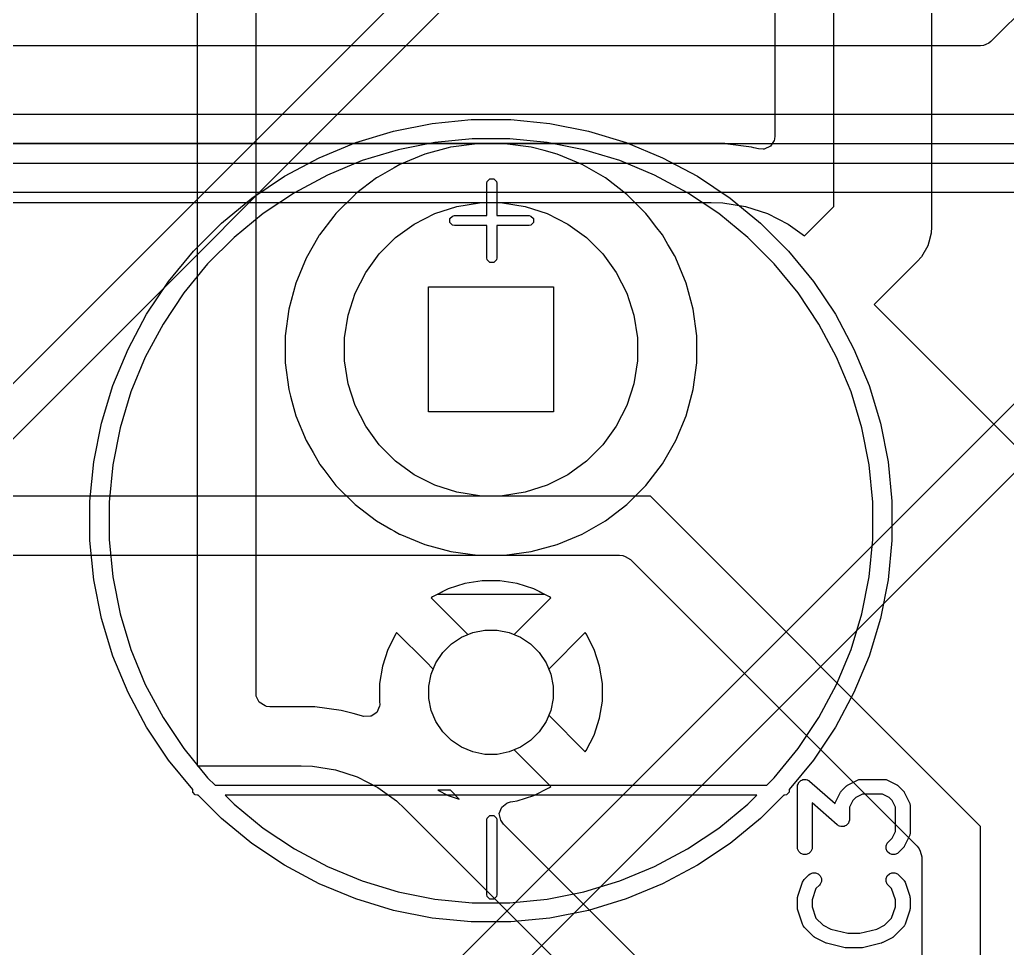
# Model space of a CAD drawing. Header units: inches. Extents: x 1.3 to 5.24, y -7.03 to -1.12.
# Drawn here: x 3.0389 to 3.4359, y -4.5616 to -4.1884 of the extents above; entities that cross this region are included whole.
import ezdxf

# ---------------------------------------------------------------- set-up
doc = ezdxf.new("R2010")
doc.units = ezdxf.units.IN
doc.header["$MEASUREMENT"] = 0
for name, color, linetype, true_color in [('B.Cu', 153, 'CONTINUOUS', 0x4d7fc4), ('B.Mask', 4, 'CONTINUOUS', 0x02ffee), ('F.Cu', 13, 'CONTINUOUS', 0xc83434), ('F.Mask', 201, 'CONTINUOUS', 0xd864ff), ('F.Silkscreen', 41, 'CONTINUOUS', 0xf2eda1), ('In1.Cu', 91, 'CONTINUOUS', 0x7fc87f), ('In2.Cu', 33, 'CONTINUOUS', 0xce7d2c)]:
    doc.layers.add(name, color=color, linetype=linetype, true_color=true_color)

msp = doc.modelspace()

# ---------------------------------------------------------------- linework, layer by layer
at = {"layer": 'B.Cu', "linetype": 'CONTINUOUS'}
for p, q in [((3.23377, -4.23817), (2.8686, -4.23817)), ((3.23385, -4.23818), (3.23377, -4.23817)), ((3.23377, -4.23817), (3.23377, -4.23817)), ((3.23377, -4.23817), (3.23377, -4.23817)), ((3.23393, -4.23819), (3.23385, -4.23818)), ((3.24451, -4.23958), (3.23393, -4.23819)), ((3.24975, -4.24099), (3.24451, -4.23958)), ((3.24451, -4.23958), (3.24451, -4.23958)), ((3.24451, -4.23958), (3.24451, -4.23958)), ((3.25499, -4.24239), (3.24975, -4.24099)), ((3.24975, -4.24099), (3.24975, -4.24099)), ((3.265, -4.24654), (3.25499, -4.24239)), ((3.27062, -4.24978), (3.265, -4.24654)), ((3.265, -4.24654), (3.265, -4.24654)), ((3.27065, -4.2498), (3.27062, -4.24978)), ((3.27062, -4.24978), (3.27062, -4.24978)), ((3.27439, -4.25196), (3.27065, -4.2498)), ((3.28299, -4.25856), (3.27439, -4.25196)), ((3.27439, -4.25196), (3.27439, -4.25196)), ((3.27439, -4.25196), (3.27439, -4.25196)), ((3.29065, -4.26622), (3.28299, -4.25856)), ((3.28299, -4.25856), (3.28299, -4.25856)), ((2.87402, -4.26181), (3.22835, -4.26181)), ((3.22835, -4.26181), (3.23298, -4.26199)), ((3.23298, -4.26199), (3.24213, -4.26344)), ((3.24213, -4.26344), (3.25095, -4.26631)), ((3.25095, -4.26631), (3.2592, -4.27051)), ((3.29066, -4.26622), (3.29065, -4.26622)), ((3.29065, -4.26622), (3.29065, -4.26622)), ((3.29219, -4.26822), (3.29066, -4.26622)), ((3.29066, -4.26622), (3.29066, -4.26622)), ((3.2592, -4.27051), (3.2667, -4.27596)), ((3.29453, -4.27128), (3.29219, -4.26822)), ((3.29725, -4.27482), (3.29453, -4.27128)), ((3.29951, -4.27873), (3.29725, -4.27482)), ((3.29725, -4.27482), (3.29725, -4.27482)), ((3.29725, -4.27482), (3.29725, -4.27482)), ((3.2667, -4.27596), (3.27325, -4.28251)), ((3.29976, -4.27917), (3.29951, -4.27873)), ((3.30207, -4.28317), (3.29976, -4.27917)), ((3.27325, -4.28251), (3.2787, -4.29001)), ((3.3026, -4.28408), (3.30207, -4.28317)), ((3.30264, -4.28414), (3.3026, -4.28408)), ((3.30267, -4.2842), (3.30264, -4.28414)), ((3.30267, -4.28421), (3.30267, -4.2842)), ((3.30682, -4.29423), (3.30267, -4.28421)), ((3.30267, -4.28421), (3.30267, -4.28421)), ((3.30267, -4.28421), (3.30267, -4.28421)), ((3.30267, -4.28421), (3.30267, -4.28421)), ((3.2787, -4.29001), (3.28291, -4.29827)), ((3.30963, -4.3047), (3.30682, -4.29423)), ((3.28291, -4.29827), (3.28577, -4.30708)), ((3.28577, -4.30708), (3.28722, -4.31623)), ((3.31104, -4.31545), (3.30963, -4.3047)), ((3.31104, -4.32629), (3.31104, -4.31545)), ((3.28722, -4.31623), (3.28722, -4.3255)), ((3.28722, -4.3255), (3.28577, -4.33465)), ((3.30963, -4.33703), (3.31104, -4.32629)), ((3.28577, -4.33465), (3.28291, -4.34347)), ((3.30682, -4.34751), (3.30963, -4.33703)), ((3.28291, -4.34347), (3.2787, -4.35172)), ((3.30267, -4.35752), (3.30682, -4.34751)), ((3.2787, -4.35172), (3.27325, -4.35922)), ((3.29725, -4.36691), (3.30267, -4.35752)), ((3.27325, -4.35922), (3.2667, -4.36577)), ((3.2667, -4.36577), (3.2592, -4.37122)), ((3.29065, -4.37551), (3.29725, -4.36691)), ((3.2592, -4.37122), (3.25095, -4.37543)), ((3.24213, -4.37829), (3.23298, -4.37974)), ((3.25095, -4.37543), (3.24213, -4.37829)), ((3.28299, -4.38317), (3.29065, -4.37551)), ((3.22835, -4.37992), (2.87402, -4.37992)), ((3.23298, -4.37974), (3.22835, -4.37992)), ((3.27439, -4.38977), (3.28299, -4.38317)), ((3.265, -4.39519), (3.27439, -4.38977)), ((3.25499, -4.39934), (3.265, -4.39519)), ((3.23377, -4.40356), (3.24451, -4.40215)), ((3.24451, -4.40215), (3.25499, -4.39934)), ((2.8686, -4.40356), (3.23377, -4.40356)), ((3.23377, -4.40356), (3.23377, -4.40356)), ((3.22482, -4.41388), (3.21786, -4.41498)), ((3.23187, -4.41388), (3.22482, -4.41388)), ((3.22482, -4.41388), (3.22482, -4.41388)), ((3.23883, -4.41498), (3.23187, -4.41388)), ((3.23187, -4.41388), (3.23187, -4.41388)), ((3.21116, -4.41716), (3.20697, -4.41929)), ((3.21786, -4.41498), (3.21116, -4.41716)), ((3.24554, -4.41716), (3.23883, -4.41498)), ((3.24972, -4.41929), (3.24554, -4.41716)), ((3.24554, -4.41716), (3.24554, -4.41716)), ((3.20697, -4.41929), (3.22835, -4.41929)), ((3.22835, -4.41929), (3.24972, -4.41929)), ((3.20697, -4.49803), (3.21116, -4.50016)), ((3.21204, -4.49803), (3.20697, -4.49803)), ((3.21562, -4.50162), (3.21204, -4.49803)), ((3.21116, -4.50016), (3.21116, -4.50016)), ((3.21116, -4.50016), (3.21438, -4.50121)), ((3.21438, -4.50121), (3.21562, -4.50162))]:
    msp.add_line(p, q, dxfattribs=at)
at = {"layer": 'B.Mask', "linetype": 'CONTINUOUS'}
for p, q in [((3.20325, -4.34596), (3.20325, -4.29577)), ((3.20325, -4.29577), (3.25344, -4.29577)), ((3.25344, -4.29577), (3.25344, -4.34596)), ((3.25344, -4.34596), (3.20325, -4.34596)), ((3.22106, -4.43464), (3.22589, -4.43368)), ((3.22589, -4.43368), (3.23081, -4.43368)), ((3.23081, -4.43368), (3.23563, -4.43464)), ((3.21242, -4.43926), (3.21652, -4.43653)), ((3.21652, -4.43653), (3.22106, -4.43464)), ((3.23563, -4.43464), (3.24018, -4.43653)), ((3.24018, -4.43653), (3.24427, -4.43926)), ((3.20895, -4.44274), (3.21242, -4.43926)), ((3.24427, -4.43926), (3.24775, -4.44274)), ((3.20621, -4.44683), (3.20895, -4.44274)), ((3.24775, -4.44274), (3.25048, -4.44683)), ((3.20433, -4.45138), (3.20621, -4.44683)), ((3.25048, -4.44683), (3.25236, -4.45138)), ((3.20337, -4.4562), (3.20433, -4.45138)), ((3.25236, -4.45138), (3.25332, -4.4562)), ((3.20337, -4.46112), (3.20337, -4.4562)), ((3.25332, -4.4562), (3.25332, -4.46112)), ((3.20433, -4.46595), (3.20337, -4.46112)), ((3.25332, -4.46112), (3.25236, -4.46595)), ((3.20621, -4.47049), (3.20433, -4.46595)), ((3.25236, -4.46595), (3.25048, -4.47049)), ((3.20895, -4.47458), (3.20621, -4.47049)), ((3.25048, -4.47049), (3.24775, -4.47458)), ((3.21242, -4.47806), (3.20895, -4.47458)), ((3.21652, -4.4808), (3.21242, -4.47806)), ((3.24427, -4.47806), (3.24018, -4.4808)), ((3.24775, -4.47458), (3.24427, -4.47806)), ((3.22106, -4.48268), (3.21652, -4.4808)), ((3.24018, -4.4808), (3.23563, -4.48268)), ((3.22589, -4.48364), (3.22106, -4.48268)), ((3.23081, -4.48364), (3.22589, -4.48364)), ((3.23563, -4.48268), (3.23081, -4.48364))]:
    msp.add_line(p, q, dxfattribs=at)
at = {"layer": 'F.Cu', "linetype": 'CONTINUOUS'}
for p, q in [((3.3425, -4.09108), (3.3425, -4.23504)), ((3.36614, -4.2635), (3.36614, -4.09449)), ((3.40551, -4.10264), (3.40551, -4.27165)), ((3.11024, -4.17323), (3.11024, -4.48819)), ((3.13388, -4.45914), (3.13388, -4.17885)), ((3.3425, -4.23504), (3.3423, -4.23642)), ((3.3425, -4.23504), (3.3425, -4.23504)), ((3.3425, -4.23504), (3.3425, -4.23504)), ((3.2112, -4.23985), (3.20171, -4.24239)), ((3.21204, -4.23962), (3.2112, -4.23985)), ((3.2112, -4.23985), (3.2112, -4.23985)), ((3.21211, -4.2396), (3.21204, -4.23962)), ((3.21218, -4.23958), (3.21211, -4.2396)), ((3.22276, -4.23819), (3.21218, -4.23958)), ((3.21218, -4.23958), (3.21218, -4.23958)), ((3.22284, -4.23818), (3.22276, -4.23819)), ((3.22293, -4.23817), (3.22284, -4.23818)), ((3.32235, -4.23817), (3.22293, -4.23817)), ((3.22293, -4.23817), (3.22293, -4.23817)), ((3.22293, -4.23817), (3.22293, -4.23817)), ((3.32243, -4.23818), (3.32235, -4.23817)), ((3.32235, -4.23817), (3.32235, -4.23817)), ((3.32235, -4.23817), (3.32235, -4.23817)), ((3.32251, -4.23819), (3.32243, -4.23818)), ((3.3331, -4.23958), (3.32251, -4.23819)), ((3.33407, -4.23985), (3.3331, -4.23958)), ((3.3331, -4.23958), (3.3331, -4.23958)), ((3.33587, -4.24033), (3.33407, -4.23985)), ((3.33407, -4.23985), (3.33407, -4.23985)), ((3.34066, -4.23925), (3.33816, -4.2404)), ((3.34215, -4.23694), (3.34066, -4.23925)), ((3.3423, -4.23642), (3.34215, -4.23694)), ((3.20171, -4.24239), (3.19169, -4.24654)), ((3.20171, -4.24239), (3.20171, -4.24239)), ((3.33783, -4.24044), (3.33587, -4.24033)), ((3.33816, -4.2404), (3.33783, -4.24044)), ((3.33816, -4.2404), (3.33816, -4.2404)), ((3.33816, -4.2404), (3.33816, -4.2404)), ((3.33816, -4.2404), (3.33816, -4.2404)), ((3.18939, -4.24787), (3.18375, -4.25113)), ((3.19169, -4.24654), (3.18939, -4.24787)), ((3.19169, -4.24654), (3.19169, -4.24654)), ((3.18282, -4.25166), (3.1823, -4.25196)), ((3.18283, -4.25165), (3.18282, -4.25166)), ((3.18375, -4.25113), (3.18283, -4.25165)), ((3.1823, -4.25196), (3.17391, -4.2584)), ((3.1823, -4.25196), (3.1823, -4.25196)), ((3.1737, -4.25856), (3.16604, -4.26622)), ((3.17391, -4.2584), (3.1737, -4.25856)), ((3.1737, -4.25856), (3.1737, -4.25856)), ((3.1737, -4.25856), (3.1737, -4.25856)), ((3.20575, -4.26631), (3.21456, -4.26344)), ((3.21456, -4.26344), (3.22371, -4.26199)), ((3.22371, -4.26199), (3.22835, -4.26181)), ((3.22835, -4.26181), (3.31693, -4.26181)), ((3.31693, -4.26181), (3.32156, -4.26199)), ((3.32156, -4.26199), (3.33072, -4.26344)), ((3.33072, -4.26344), (3.33953, -4.26631)), ((3.35435, -4.27529), (3.36614, -4.2635)), ((3.16515, -4.26738), (3.15944, -4.27482)), ((3.16604, -4.26622), (3.16515, -4.26738)), ((3.16604, -4.26622), (3.16604, -4.26622)), ((3.16604, -4.26622), (3.16604, -4.26622)), ((3.16604, -4.26622), (3.16604, -4.26622)), ((3.19749, -4.27051), (3.20575, -4.26631)), ((3.33953, -4.26631), (3.34779, -4.27051)), ((3.18999, -4.27596), (3.19749, -4.27051)), ((3.34779, -4.27051), (3.35435, -4.27529)), ((3.40551, -4.27165), (3.40534, -4.27422)), ((3.15919, -4.27525), (3.15402, -4.28421)), ((3.1593, -4.27501), (3.15919, -4.27525)), ((3.15944, -4.27482), (3.1593, -4.27501)), ((3.40534, -4.27422), (3.40441, -4.27772)), ((3.40534, -4.27422), (3.40534, -4.27422)), ((3.18344, -4.28251), (3.18999, -4.27596)), ((3.40401, -4.27919), (3.40144, -4.28364)), ((3.40441, -4.27772), (3.40401, -4.27919)), ((3.17799, -4.29001), (3.18344, -4.28251)), ((3.40144, -4.28364), (3.39975, -4.28557)), ((3.40144, -4.28364), (3.40144, -4.28364)), ((3.15402, -4.28421), (3.14987, -4.29423)), ((3.15402, -4.28421), (3.15402, -4.28421)), ((3.39975, -4.28557), (3.38245, -4.30287)), ((3.17379, -4.29827), (3.17799, -4.29001)), ((3.14987, -4.29423), (3.14706, -4.3047)), ((3.14987, -4.29423), (3.14987, -4.29423)), ((3.17092, -4.30708), (3.17379, -4.29827)), ((3.38245, -4.30287), (3.52601, -4.44643)), ((3.14706, -4.3047), (3.14565, -4.31545)), ((3.14706, -4.3047), (3.14706, -4.3047)), ((3.14706, -4.3047), (3.14706, -4.3047)), ((3.16947, -4.31623), (3.17092, -4.30708)), ((3.14565, -4.31545), (3.14565, -4.31545)), ((3.14565, -4.31545), (3.14565, -4.32629)), ((3.16947, -4.3255), (3.16947, -4.31623)), ((3.14565, -4.32629), (3.14565, -4.32629)), ((3.14565, -4.32629), (3.14706, -4.33703)), ((3.17092, -4.33465), (3.16947, -4.3255)), ((3.17379, -4.34347), (3.17092, -4.33465)), ((3.14706, -4.33703), (3.14706, -4.33703)), ((3.14706, -4.33703), (3.14778, -4.33971)), ((3.14778, -4.33971), (3.14832, -4.34174)), ((3.14832, -4.34174), (3.14987, -4.34751)), ((3.17799, -4.35172), (3.17379, -4.34347)), ((3.14987, -4.34751), (3.14987, -4.34751)), ((3.14987, -4.34751), (3.14987, -4.34751)), ((3.14987, -4.34751), (3.15402, -4.35752)), ((3.18344, -4.35922), (3.17799, -4.35172)), ((3.15402, -4.35752), (3.15402, -4.35752)), ((3.15402, -4.35752), (3.1568, -4.36235)), ((3.1568, -4.36235), (3.15681, -4.36235)), ((3.15681, -4.36235), (3.15681, -4.36236)), ((3.15681, -4.36236), (3.15944, -4.36691)), ((3.18999, -4.36577), (3.18344, -4.35922)), ((3.15944, -4.36691), (3.15944, -4.36691)), ((3.15944, -4.36691), (3.15944, -4.36691)), ((3.15944, -4.36691), (3.15958, -4.36709)), ((3.19749, -4.37122), (3.18999, -4.36577)), ((3.15958, -4.36709), (3.15958, -4.36709)), ((3.15958, -4.36709), (3.16117, -4.36917)), ((3.16117, -4.36917), (3.16604, -4.37551)), ((3.20575, -4.37543), (3.19749, -4.37122)), ((3.16604, -4.37551), (3.16604, -4.37551)), ((3.16604, -4.37551), (3.16604, -4.37551)), ((3.16604, -4.37551), (3.1737, -4.38317)), ((3.21456, -4.37829), (3.20575, -4.37543)), ((3.22371, -4.37974), (3.21456, -4.37829)), ((3.22835, -4.37992), (3.22371, -4.37974)), ((3.29247, -4.37992), (3.22835, -4.37992)), ((3.4252, -4.51265), (3.29247, -4.37992)), ((3.1737, -4.38317), (3.1737, -4.38317)), ((3.1737, -4.38317), (3.1737, -4.38317)), ((3.1737, -4.38317), (3.1737, -4.38317)), ((3.1737, -4.38317), (3.1823, -4.38977)), ((3.1823, -4.38977), (3.18809, -4.39311)), ((3.18809, -4.39311), (3.18959, -4.39398)), ((3.18959, -4.39398), (3.19156, -4.39512)), ((3.19156, -4.39512), (3.19162, -4.39516)), ((3.19162, -4.39516), (3.19168, -4.39519)), ((3.19168, -4.39519), (3.19169, -4.39519)), ((3.19169, -4.39519), (3.19169, -4.39519)), ((3.19169, -4.39519), (3.19169, -4.39519)), ((3.19169, -4.39519), (3.19169, -4.39519)), ((3.19169, -4.39519), (3.20171, -4.39934)), ((3.20171, -4.39934), (3.21218, -4.40215)), ((3.21218, -4.40215), (3.22293, -4.40356)), ((3.22293, -4.40356), (3.27995, -4.40356)), ((3.27995, -4.40356), (3.28133, -4.40376)), ((3.28133, -4.40376), (3.28232, -4.40405)), ((3.28232, -4.40405), (3.2844, -4.40528)), ((3.2844, -4.40528), (3.39963, -4.52052)), ((3.22482, -4.41388), (3.21786, -4.41498)), ((3.23187, -4.41388), (3.22482, -4.41388)), ((3.22482, -4.41388), (3.22482, -4.41388)), ((3.23883, -4.41498), (3.23187, -4.41388)), ((3.23187, -4.41388), (3.23187, -4.41388)), ((3.21116, -4.41716), (3.20487, -4.42036)), ((3.21786, -4.41498), (3.21116, -4.41716)), ((3.24554, -4.41716), (3.23883, -4.41498)), ((3.25182, -4.42036), (3.24554, -4.41716)), ((3.24554, -4.41716), (3.24554, -4.41716)), ((3.20487, -4.42036), (3.20435, -4.42074)), ((3.20435, -4.42074), (3.20435, -4.42074)), ((3.20435, -4.42074), (3.21533, -4.43173)), ((3.20487, -4.42036), (3.20487, -4.42036)), ((3.23762, -4.43547), (3.25235, -4.42074)), ((3.25185, -4.42038), (3.25182, -4.42036)), ((3.25182, -4.42036), (3.25182, -4.42036)), ((3.25235, -4.42074), (3.25185, -4.42038)), ((3.25235, -4.42074), (3.25235, -4.42074)), ((3.25235, -4.42074), (3.25235, -4.42074)), ((3.25235, -4.42074), (3.25235, -4.42074)), ((3.21533, -4.43173), (3.21907, -4.43547)), ((3.22106, -4.43464), (3.22589, -4.43368)), ((3.22589, -4.43368), (3.23081, -4.43368)), ((3.23081, -4.43368), (3.23563, -4.43464)), ((3.19004, -4.43519), (3.18684, -4.44147)), ((3.19043, -4.43466), (3.19004, -4.43519)), ((3.19004, -4.43519), (3.19004, -4.43519)), ((3.20223, -4.44647), (3.19043, -4.43466)), ((3.19043, -4.43466), (3.19043, -4.43466)), ((3.21907, -4.43547), (3.22106, -4.43464)), ((3.23563, -4.43464), (3.23762, -4.43547)), ((3.26627, -4.43466), (3.25154, -4.44939)), ((3.26665, -4.43519), (3.26627, -4.43466)), ((3.26627, -4.43466), (3.26627, -4.43466)), ((3.26985, -4.44147), (3.26665, -4.43519)), ((3.18684, -4.44147), (3.18467, -4.44817)), ((3.27203, -4.44817), (3.26985, -4.44147)), ((3.20515, -4.44939), (3.20223, -4.44647)), ((3.18467, -4.44817), (3.18356, -4.45514)), ((3.20433, -4.45138), (3.20515, -4.44939)), ((3.25154, -4.44939), (3.25236, -4.45138)), ((3.27313, -4.45514), (3.27203, -4.44817)), ((3.20337, -4.4562), (3.20433, -4.45138)), ((3.25236, -4.45138), (3.25332, -4.4562)), ((3.18356, -4.45514), (3.18356, -4.46219)), ((3.20337, -4.46112), (3.20337, -4.4562)), ((3.25332, -4.4562), (3.25332, -4.46112)), ((3.27313, -4.46219), (3.27313, -4.45514)), ((3.13399, -4.46018), (3.13388, -4.45914)), ((3.13405, -4.46048), (3.13399, -4.46018)), ((3.13514, -4.46264), (3.13405, -4.46048)), ((3.18356, -4.46219), (3.18358, -4.46232)), ((3.18358, -4.46232), (3.18358, -4.46232)), ((3.18358, -4.46232), (3.1836, -4.46371)), ((3.20433, -4.46595), (3.20337, -4.46112)), ((3.25332, -4.46112), (3.25236, -4.46595)), ((3.27203, -4.46915), (3.27313, -4.46219)), ((3.13518, -4.46269), (3.13514, -4.46264)), ((3.1375, -4.46418), (3.13518, -4.46269)), ((3.13518, -4.46269), (3.13518, -4.46269)), ((3.13518, -4.46269), (3.13518, -4.46269)), ((3.13518, -4.46269), (3.13518, -4.46269)), ((3.13809, -4.46435), (3.1375, -4.46418)), ((3.13946, -4.46455), (3.13809, -4.46435)), ((3.15743, -4.46455), (3.13946, -4.46455)), ((3.13946, -4.46455), (3.13946, -4.46455)), ((3.13946, -4.46455), (3.13946, -4.46455)), ((3.15751, -4.46456), (3.15743, -4.46455)), ((3.15743, -4.46455), (3.15743, -4.46455)), ((3.15743, -4.46455), (3.15743, -4.46455)), ((3.15743, -4.46455), (3.15743, -4.46455)), ((3.15759, -4.46457), (3.15751, -4.46456)), ((3.16818, -4.46596), (3.15759, -4.46457)), ((3.17298, -4.46725), (3.16818, -4.46596)), ((3.16818, -4.46596), (3.16818, -4.46596)), ((3.16818, -4.46596), (3.16818, -4.46596)), ((3.16818, -4.46596), (3.16818, -4.46596)), ((3.16818, -4.46596), (3.16818, -4.46596)), ((3.16818, -4.46596), (3.16818, -4.46596)), ((3.18353, -4.46425), (3.18243, -4.46677)), ((3.1836, -4.46371), (3.18353, -4.46425)), ((3.20621, -4.47049), (3.20433, -4.46595)), ((3.25236, -4.46595), (3.25154, -4.46794)), ((3.17725, -4.46839), (3.17298, -4.46725)), ((3.17298, -4.46725), (3.17298, -4.46725)), ((3.17995, -4.46834), (3.17725, -4.46839)), ((3.18013, -4.46829), (3.17995, -4.46834)), ((3.18243, -4.46677), (3.18013, -4.46829)), ((3.18013, -4.46829), (3.18013, -4.46829)), ((3.25154, -4.46794), (3.26627, -4.48266)), ((3.26985, -4.47585), (3.27203, -4.46915)), ((3.20895, -4.47458), (3.20621, -4.47049)), ((3.21242, -4.47806), (3.20895, -4.47458)), ((3.21652, -4.4808), (3.21242, -4.47806)), ((3.26665, -4.48213), (3.26985, -4.47585)), ((3.22106, -4.48268), (3.21652, -4.4808)), ((3.23762, -4.48186), (3.23563, -4.48268)), ((3.25235, -4.49658), (3.23762, -4.48186)), ((3.26627, -4.48266), (3.26665, -4.48213)), ((3.22589, -4.48364), (3.22106, -4.48268)), ((3.23081, -4.48364), (3.22589, -4.48364)), ((3.23563, -4.48268), (3.23081, -4.48364)), ((3.26627, -4.48266), (3.26627, -4.48266)), ((3.11024, -4.48819), (3.15201, -4.48819)), ((3.15201, -4.48819), (3.15664, -4.48837)), ((3.15664, -4.48837), (3.16579, -4.48982)), ((3.16579, -4.48982), (3.17461, -4.49268)), ((3.17461, -4.49268), (3.18286, -4.49689)), ((3.18286, -4.49689), (3.19036, -4.50234)), ((3.24554, -4.50016), (3.25182, -4.49696)), ((3.25182, -4.49696), (3.25235, -4.49658)), ((3.25182, -4.49696), (3.25182, -4.49696)), ((3.25182, -4.49696), (3.25182, -4.49696)), ((3.25235, -4.49658), (3.25235, -4.49658)), ((3.23883, -4.50234), (3.24554, -4.50016)), ((3.24554, -4.50016), (3.24554, -4.50016)), ((3.24554, -4.50016), (3.24554, -4.50016)), ((3.19036, -4.50234), (3.19377, -4.50549)), ((3.19377, -4.50549), (3.36853, -4.68025)), ((3.23169, -4.50739), (3.23265, -4.50481)), ((3.23265, -4.50481), (3.23466, -4.50324)), ((3.23466, -4.50324), (3.23499, -4.5031)), ((3.23499, -4.5031), (3.23613, -4.50277)), ((3.23613, -4.50277), (3.23718, -4.5026)), ((3.23718, -4.5026), (3.23883, -4.50234)), ((3.23227, -4.51007), (3.23169, -4.50739)), ((3.23252, -4.51052), (3.23227, -4.51007)), ((3.23335, -4.51163), (3.23252, -4.51052)), ((3.38908, -4.66736), (3.23335, -4.51163)), ((3.4252, -5.27559), (3.4252, -4.51265)), ((3.39963, -4.52052), (3.40046, -4.52163)), ((3.40046, -4.52163), (3.40096, -4.52254)), ((3.40096, -4.52254), (3.40156, -4.52488)), ((3.40156, -4.52488), (3.40156, -4.66854))]:
    msp.add_line(p, q, dxfattribs=at)
at = {"layer": 'F.Mask', "linetype": 'CONTINUOUS'}
for p, q in [((3.20325, -4.34596), (3.20325, -4.29577)), ((3.20325, -4.29577), (3.25344, -4.29577)), ((3.25344, -4.29577), (3.25344, -4.34596)), ((3.25344, -4.34596), (3.20325, -4.34596)), ((3.22106, -4.43464), (3.22589, -4.43368)), ((3.22589, -4.43368), (3.23081, -4.43368)), ((3.23081, -4.43368), (3.23563, -4.43464)), ((3.21242, -4.43926), (3.21652, -4.43653)), ((3.21652, -4.43653), (3.22106, -4.43464)), ((3.23563, -4.43464), (3.24018, -4.43653)), ((3.24018, -4.43653), (3.24427, -4.43926)), ((3.20895, -4.44274), (3.21242, -4.43926)), ((3.24427, -4.43926), (3.24775, -4.44274)), ((3.20621, -4.44683), (3.20895, -4.44274)), ((3.24775, -4.44274), (3.25048, -4.44683)), ((3.20433, -4.45138), (3.20621, -4.44683)), ((3.25048, -4.44683), (3.25236, -4.45138)), ((3.20337, -4.4562), (3.20433, -4.45138)), ((3.25236, -4.45138), (3.25332, -4.4562)), ((3.20337, -4.46112), (3.20337, -4.4562)), ((3.25332, -4.4562), (3.25332, -4.46112)), ((3.20433, -4.46595), (3.20337, -4.46112)), ((3.25332, -4.46112), (3.25236, -4.46595)), ((3.20621, -4.47049), (3.20433, -4.46595)), ((3.25236, -4.46595), (3.25048, -4.47049)), ((3.20895, -4.47458), (3.20621, -4.47049)), ((3.25048, -4.47049), (3.24775, -4.47458)), ((3.21242, -4.47806), (3.20895, -4.47458)), ((3.21652, -4.4808), (3.21242, -4.47806)), ((3.24427, -4.47806), (3.24018, -4.4808)), ((3.24775, -4.47458), (3.24427, -4.47806)), ((3.22106, -4.48268), (3.21652, -4.4808)), ((3.24018, -4.4808), (3.23563, -4.48268)), ((3.22589, -4.48364), (3.22106, -4.48268)), ((3.23081, -4.48364), (3.22589, -4.48364)), ((3.23563, -4.48268), (3.23081, -4.48364))]:
    msp.add_line(p, q, dxfattribs=at)
at = {"layer": 'F.Silkscreen', "linetype": 'CONTINUOUS'}
for p, q in [((3.18913, -4.23318), (3.20466, -4.23009)), ((3.20466, -4.23009), (3.22043, -4.22854)), ((3.22043, -4.22854), (3.23627, -4.22854)), ((3.23627, -4.22854), (3.25203, -4.23009)), ((3.25203, -4.23009), (3.26757, -4.23318)), ((3.17397, -4.23778), (3.18913, -4.23318)), ((3.26757, -4.23318), (3.28273, -4.23778)), ((3.15933, -4.24384), (3.17397, -4.23778)), ((3.20579, -4.2377), (3.19099, -4.24064)), ((3.2208, -4.23622), (3.20579, -4.2377)), ((3.23589, -4.23622), (3.2208, -4.23622)), ((3.2509, -4.2377), (3.23589, -4.23622)), ((3.2657, -4.24064), (3.2509, -4.2377)), ((3.28273, -4.23778), (3.29736, -4.24384)), ((3.14536, -4.25131), (3.15933, -4.24384)), ((3.19099, -4.24064), (3.17656, -4.24502)), ((3.28014, -4.24502), (3.2657, -4.24064)), ((3.29736, -4.24384), (3.31133, -4.25131)), ((3.17656, -4.24502), (3.16262, -4.25079)), ((3.29407, -4.25079), (3.28014, -4.24502)), ((3.13219, -4.26011), (3.14536, -4.25131)), ((3.16262, -4.25079), (3.14931, -4.25791)), ((3.30738, -4.25791), (3.29407, -4.25079)), ((3.31133, -4.25131), (3.3245, -4.26011)), ((3.22671, -4.25409), (3.22686, -4.25334)), ((3.22671, -4.26712), (3.22671, -4.25409)), ((3.22686, -4.25334), (3.22793, -4.25227)), ((3.22793, -4.25227), (3.22944, -4.25227)), ((3.22944, -4.25227), (3.2305, -4.25334)), ((3.2305, -4.25334), (3.23065, -4.25409)), ((3.23065, -4.25409), (3.23065, -4.26712)), ((3.14931, -4.25791), (3.13677, -4.26629)), ((3.31992, -4.26629), (3.30738, -4.25791)), ((3.11995, -4.27016), (3.13219, -4.26011)), ((3.3245, -4.26011), (3.33675, -4.27016)), ((3.13677, -4.26629), (3.12511, -4.27586)), ((3.21187, -4.26833), (3.21293, -4.26727)), ((3.21293, -4.26727), (3.21368, -4.26712)), ((3.21368, -4.26712), (3.22671, -4.26712)), ((3.23065, -4.26712), (3.24368, -4.26712)), ((3.24368, -4.26712), (3.24443, -4.26727)), ((3.24443, -4.26727), (3.2455, -4.26833)), ((3.33158, -4.27586), (3.31992, -4.26629)), ((3.10874, -4.28136), (3.11995, -4.27016)), ((3.21187, -4.26984), (3.21187, -4.26833)), ((3.21293, -4.27091), (3.21187, -4.26984)), ((3.21368, -4.27106), (3.21293, -4.27091)), ((3.22671, -4.27106), (3.21368, -4.27106)), ((3.22671, -4.28409), (3.22671, -4.27106)), ((3.24368, -4.27106), (3.23065, -4.27106)), ((3.23065, -4.27106), (3.23065, -4.28409)), ((3.24443, -4.27091), (3.24368, -4.27106)), ((3.2455, -4.26984), (3.24443, -4.27091)), ((3.2455, -4.26833), (3.2455, -4.26984)), ((3.33675, -4.27016), (3.34795, -4.28136)), ((3.12511, -4.27586), (3.11444, -4.28653)), ((3.34225, -4.28653), (3.33158, -4.27586)), ((3.09869, -4.29361), (3.10874, -4.28136)), ((3.34795, -4.28136), (3.358, -4.29361)), ((3.11444, -4.28653), (3.10487, -4.29819)), ((3.22686, -4.28484), (3.22671, -4.28409)), ((3.22793, -4.2859), (3.22686, -4.28484)), ((3.22944, -4.2859), (3.22793, -4.2859)), ((3.2305, -4.28484), (3.22944, -4.2859)), ((3.23065, -4.28409), (3.2305, -4.28484)), ((3.35182, -4.29819), (3.34225, -4.28653)), ((3.08989, -4.30678), (3.09869, -4.29361)), ((3.358, -4.29361), (3.3668, -4.30678)), ((3.10487, -4.29819), (3.09649, -4.31073)), ((3.3602, -4.31073), (3.35182, -4.29819)), ((3.08243, -4.32075), (3.08989, -4.30678)), ((3.3668, -4.30678), (3.37427, -4.32075)), ((3.09649, -4.31073), (3.08938, -4.32404)), ((3.36732, -4.32404), (3.3602, -4.31073)), ((3.07636, -4.33538), (3.08243, -4.32075)), ((3.37427, -4.32075), (3.38033, -4.33538)), ((3.08938, -4.32404), (3.0836, -4.33797)), ((3.37309, -4.33797), (3.36732, -4.32404)), ((3.07177, -4.35054), (3.07636, -4.33538)), ((3.0836, -4.33797), (3.07923, -4.35241)), ((3.37747, -4.35241), (3.37309, -4.33797)), ((3.38033, -4.33538), (3.38493, -4.35054)), ((3.06868, -4.36608), (3.07177, -4.35054)), ((3.38493, -4.35054), (3.38802, -4.36608)), ((3.07923, -4.35241), (3.07628, -4.36721)), ((3.38041, -4.36721), (3.37747, -4.35241)), ((3.06712, -4.38184), (3.06868, -4.36608)), ((3.38802, -4.36608), (3.38957, -4.38184)), ((3.07628, -4.36721), (3.0748, -4.38222)), ((3.38189, -4.38222), (3.38041, -4.36721)), ((3.06712, -4.38222), (3.06712, -4.38184)), ((3.06712, -4.39768), (3.06712, -4.38222)), ((3.0748, -4.38222), (3.0748, -4.39731)), ((3.38189, -4.39731), (3.38189, -4.38222)), ((3.38957, -4.38184), (3.38957, -4.39768)), ((3.06868, -4.41345), (3.06712, -4.39768)), ((3.0748, -4.39731), (3.07628, -4.41232)), ((3.38041, -4.41232), (3.38189, -4.39731)), ((3.38957, -4.39768), (3.38802, -4.41345)), ((3.07177, -4.42898), (3.06868, -4.41345)), ((3.07628, -4.41232), (3.07923, -4.42712)), ((3.37747, -4.42712), (3.38041, -4.41232)), ((3.38802, -4.41345), (3.38493, -4.42898)), ((3.07636, -4.44414), (3.07177, -4.42898)), ((3.07923, -4.42712), (3.0836, -4.44155)), ((3.37309, -4.44155), (3.37747, -4.42712)), ((3.38493, -4.42898), (3.38033, -4.44414)), ((3.0836, -4.44155), (3.08938, -4.45549)), ((3.36732, -4.45549), (3.37309, -4.44155)), ((3.08243, -4.45878), (3.07636, -4.44414)), ((3.38033, -4.44414), (3.37427, -4.45878)), ((3.08938, -4.45549), (3.09649, -4.4688)), ((3.3602, -4.4688), (3.36732, -4.45549)), ((3.08989, -4.47275), (3.08243, -4.45878)), ((3.37427, -4.45878), (3.3668, -4.47275)), ((3.09649, -4.4688), (3.10487, -4.48134)), ((3.35182, -4.48134), (3.3602, -4.4688)), ((3.09869, -4.48592), (3.08989, -4.47275)), ((3.3668, -4.47275), (3.358, -4.48592)), ((3.10487, -4.48134), (3.11444, -4.493)), ((3.34225, -4.493), (3.35182, -4.48134)), ((3.10842, -4.49777), (3.09869, -4.48592)), ((3.358, -4.48592), (3.34828, -4.49777)), ((3.11444, -4.493), (3.1175, -4.49606)), ((3.33919, -4.49606), (3.34225, -4.493)), ((3.35288, -4.49417), (3.35332, -4.49399)), ((3.35332, -4.49399), (3.35375, -4.49377)), ((3.35375, -4.49377), (3.35385, -4.49377)), ((3.35385, -4.49377), (3.35394, -4.49373)), ((3.35394, -4.49373), (3.35442, -4.49373)), ((3.35442, -4.49373), (3.3549, -4.4937)), ((3.3549, -4.4937), (3.355, -4.49373)), ((3.355, -4.49373), (3.3551, -4.49373)), ((3.3551, -4.49373), (3.35554, -4.49391)), ((3.35554, -4.49391), (3.35599, -4.49407)), ((3.35599, -4.49407), (3.35611, -4.49415)), ((3.37195, -4.49586), (3.3757, -4.49398)), ((3.3757, -4.49398), (3.37624, -4.49378)), ((3.37624, -4.49378), (3.37634, -4.49377)), ((3.37634, -4.49377), (3.37644, -4.49373)), ((3.37644, -4.49373), (3.37702, -4.49367)), ((3.37702, -4.49367), (3.38639, -4.49367)), ((3.38639, -4.49367), (3.38697, -4.49373)), ((3.38697, -4.49373), (3.38707, -4.49377)), ((3.38707, -4.49377), (3.38717, -4.49378)), ((3.38717, -4.49378), (3.38771, -4.49398)), ((3.38771, -4.49398), (3.39146, -4.49586)), ((3.10842, -4.49878), (3.10842, -4.49777)), ((3.1175, -4.49606), (3.33919, -4.49606)), ((3.34828, -4.49777), (3.34828, -4.49878)), ((3.35157, -4.49663), (3.3516, -4.49632)), ((3.35157, -4.521), (3.35157, -4.49663)), ((3.35159, -4.49624), (3.35161, -4.49619)), ((3.3516, -4.49632), (3.35159, -4.49624)), ((3.35161, -4.49619), (3.35162, -4.49605)), ((3.35162, -4.49605), (3.35181, -4.49561)), ((3.35181, -4.49561), (3.35196, -4.49515)), ((3.35196, -4.49515), (3.35203, -4.49508)), ((3.35203, -4.49508), (3.35207, -4.49498)), ((3.35207, -4.49498), (3.3524, -4.49465)), ((3.3524, -4.49465), (3.35272, -4.49428)), ((3.35272, -4.49428), (3.35281, -4.49424)), ((3.35281, -4.49424), (3.35288, -4.49417)), ((3.35611, -4.49415), (3.35616, -4.49417)), ((3.35616, -4.49417), (3.35622, -4.49423)), ((3.35622, -4.49423), (3.35646, -4.4944)), ((3.35646, -4.4944), (3.36667, -4.50334)), ((3.36931, -4.49829), (3.37118, -4.49641)), ((3.37118, -4.49641), (3.37141, -4.49623)), ((3.37141, -4.49623), (3.37146, -4.49617)), ((3.37146, -4.49617), (3.37155, -4.49611)), ((3.37155, -4.49611), (3.37163, -4.49605)), ((3.37163, -4.49605), (3.3717, -4.49602)), ((3.3717, -4.49602), (3.37195, -4.49586)), ((3.39146, -4.49586), (3.39171, -4.49602)), ((3.39171, -4.49602), (3.39178, -4.49605)), ((3.39178, -4.49605), (3.39186, -4.49611)), ((3.39186, -4.49611), (3.39195, -4.49617)), ((3.39195, -4.49617), (3.392, -4.49623)), ((3.392, -4.49623), (3.39223, -4.49641)), ((3.39223, -4.49641), (3.3941, -4.49829)), ((3.10948, -4.49985), (3.10842, -4.49878)), ((3.11024, -4.5), (3.10948, -4.49985)), ((3.11058, -4.5), (3.11024, -4.5)), ((3.11995, -4.50937), (3.11058, -4.5)), ((3.12144, -4.5), (3.12511, -4.50367)), ((3.33525, -4.5), (3.12144, -4.5)), ((3.33158, -4.50367), (3.33525, -4.5)), ((3.34611, -4.5), (3.33675, -4.50937)), ((3.34646, -4.5), (3.34611, -4.5)), ((3.34721, -4.49985), (3.34646, -4.5)), ((3.34828, -4.49878), (3.34721, -4.49985)), ((3.36688, -4.5028), (3.36875, -4.49905)), ((3.36875, -4.49905), (3.36891, -4.49881)), ((3.36891, -4.49881), (3.36894, -4.49873)), ((3.36894, -4.49873), (3.369, -4.49865)), ((3.369, -4.49865), (3.36906, -4.49856)), ((3.36906, -4.49856), (3.36912, -4.49851)), ((3.36912, -4.49851), (3.36931, -4.49829)), ((3.37502, -4.50093), (3.37382, -4.50212)), ((3.37771, -4.49958), (3.37502, -4.50093)), ((3.38569, -4.49958), (3.37771, -4.49958)), ((3.38839, -4.50093), (3.38569, -4.49958)), ((3.38959, -4.50212), (3.38839, -4.50093)), ((3.3941, -4.49829), (3.39429, -4.49851)), ((3.39429, -4.49851), (3.39435, -4.49856)), ((3.39435, -4.49856), (3.3944, -4.49865)), ((3.3944, -4.49865), (3.39447, -4.49873)), ((3.39447, -4.49873), (3.3945, -4.49881)), ((3.3945, -4.49881), (3.39466, -4.49905)), ((3.39466, -4.49905), (3.39653, -4.5028)), ((3.12511, -4.50367), (3.13677, -4.51324)), ((3.31992, -4.51324), (3.33158, -4.50367)), ((3.36757, -4.51197), (3.35747, -4.50313)), ((3.35747, -4.50313), (3.35747, -4.521)), ((3.36667, -4.50334), (3.36688, -4.5028)), ((3.37382, -4.50212), (3.37247, -4.50482)), ((3.37247, -4.50482), (3.37247, -4.50975)), ((3.39094, -4.50482), (3.38959, -4.50212)), ((3.39094, -4.51468), (3.39094, -4.50482)), ((3.39653, -4.5028), (3.39674, -4.50334)), ((3.39674, -4.50334), (3.39675, -4.50345)), ((3.39675, -4.50345), (3.39679, -4.50355)), ((3.39679, -4.50355), (3.39684, -4.50412)), ((3.39684, -4.50412), (3.39684, -4.51537)), ((3.13219, -4.51942), (3.11995, -4.50937)), ((3.22671, -4.51), (3.22686, -4.50924)), ((3.22686, -4.50924), (3.22793, -4.50818)), ((3.22793, -4.50818), (3.22944, -4.50818)), ((3.22944, -4.50818), (3.2305, -4.50924)), ((3.2305, -4.50924), (3.23065, -4.51)), ((3.33675, -4.50937), (3.3245, -4.51942)), ((3.37247, -4.50975), (3.37244, -4.51005)), ((3.13677, -4.51324), (3.14931, -4.52162)), ((3.22671, -4.53999), (3.22671, -4.51)), ((3.23065, -4.51), (3.23065, -4.53999)), ((3.30738, -4.52162), (3.31992, -4.51324)), ((3.36782, -4.51215), (3.36757, -4.51197)), ((3.36788, -4.5122), (3.36782, -4.51215)), ((3.36793, -4.51223), (3.36788, -4.5122)), ((3.36805, -4.51231), (3.36793, -4.51223)), ((3.3685, -4.51246), (3.36805, -4.51231)), ((3.36894, -4.51264), (3.3685, -4.51246)), ((3.36904, -4.51264), (3.36894, -4.51264)), ((3.36914, -4.51268), (3.36904, -4.51264)), ((3.36961, -4.51264), (3.36914, -4.51268)), ((3.37009, -4.51264), (3.36961, -4.51264)), ((3.37019, -4.51261), (3.37009, -4.51264)), ((3.37029, -4.5126), (3.37019, -4.51261)), ((3.37072, -4.51239), (3.37029, -4.5126)), ((3.37116, -4.5122), (3.37072, -4.51239)), ((3.37123, -4.51213), (3.37116, -4.5122)), ((3.37132, -4.51209), (3.37123, -4.51213)), ((3.37163, -4.51173), (3.37132, -4.51209)), ((3.37197, -4.51139), (3.37163, -4.51173)), ((3.37201, -4.5113), (3.37197, -4.51139)), ((3.37208, -4.51122), (3.37201, -4.5113)), ((3.37223, -4.51077), (3.37208, -4.51122)), ((3.37241, -4.51032), (3.37223, -4.51077)), ((3.37243, -4.51018), (3.37241, -4.51032)), ((3.37245, -4.51013), (3.37243, -4.51018)), ((3.37244, -4.51005), (3.37245, -4.51013)), ((3.38805, -4.51891), (3.38959, -4.51737)), ((3.38959, -4.51737), (3.39094, -4.51468)), ((3.39653, -4.51669), (3.39466, -4.52044)), ((3.39674, -4.51615), (3.39653, -4.51669)), ((3.39675, -4.51605), (3.39674, -4.51615)), ((3.39679, -4.51595), (3.39675, -4.51605)), ((3.39684, -4.51537), (3.39679, -4.51595)), ((3.14536, -4.52822), (3.13219, -4.51942)), ((3.14931, -4.52162), (3.16262, -4.52873)), ((3.29407, -4.52873), (3.30738, -4.52162)), ((3.3245, -4.51942), (3.31133, -4.52822)), ((3.35162, -4.52157), (3.35157, -4.521)), ((3.35207, -4.52264), (3.35162, -4.52157)), ((3.35742, -4.52157), (3.35698, -4.52264)), ((3.35747, -4.521), (3.35742, -4.52157)), ((3.38724, -4.52042), (3.38769, -4.51936)), ((3.38724, -4.52157), (3.38724, -4.52042)), ((3.38769, -4.52264), (3.38724, -4.52157)), ((3.38769, -4.51936), (3.38805, -4.51891)), ((3.3941, -4.52121), (3.39223, -4.52309)), ((3.39429, -4.52098), (3.3941, -4.52121)), ((3.39435, -4.52093), (3.39429, -4.52098)), ((3.3944, -4.52084), (3.39435, -4.52093)), ((3.39447, -4.52076), (3.3944, -4.52084)), ((3.3945, -4.52069), (3.39447, -4.52076)), ((3.39466, -4.52044), (3.3945, -4.52069)), ((3.35288, -4.52345), (3.35207, -4.52264)), ((3.35394, -4.52389), (3.35288, -4.52345)), ((3.3551, -4.52389), (3.35394, -4.52389)), ((3.35616, -4.52345), (3.3551, -4.52389)), ((3.35698, -4.52264), (3.35616, -4.52345)), ((3.3885, -4.52345), (3.38769, -4.52264)), ((3.38956, -4.52389), (3.3885, -4.52345)), ((3.39072, -4.52389), (3.38956, -4.52389)), ((3.39178, -4.52345), (3.39072, -4.52389)), ((3.39223, -4.52309), (3.39178, -4.52345)), ((3.15933, -4.53568), (3.14536, -4.52822)), ((3.16262, -4.52873), (3.17656, -4.53451)), ((3.28014, -4.53451), (3.29407, -4.52873)), ((3.31133, -4.52822), (3.29736, -4.53568)), ((3.35431, -4.53391), (3.35618, -4.53203)), ((3.35618, -4.53203), (3.35663, -4.53167)), ((3.35663, -4.53167), (3.35769, -4.53122)), ((3.35769, -4.53122), (3.35885, -4.53122)), ((3.35885, -4.53122), (3.35991, -4.53167)), ((3.35991, -4.53167), (3.36073, -4.53248)), ((3.36073, -4.53248), (3.36117, -4.53354)), ((3.36117, -4.53354), (3.36117, -4.5347)), ((3.38724, -4.53354), (3.38769, -4.53248)), ((3.38724, -4.5347), (3.38724, -4.53354)), ((3.38769, -4.53248), (3.3885, -4.53167)), ((3.3885, -4.53167), (3.38956, -4.53122)), ((3.38956, -4.53122), (3.39072, -4.53122)), ((3.39072, -4.53122), (3.39178, -4.53167)), ((3.39178, -4.53167), (3.39223, -4.53203)), ((3.39223, -4.53203), (3.3941, -4.53391)), ((3.17397, -4.54175), (3.15933, -4.53568)), ((3.17656, -4.53451), (3.19099, -4.53889)), ((3.2657, -4.53889), (3.28014, -4.53451)), ((3.29736, -4.53568), (3.28273, -4.54175)), ((3.35172, -4.54069), (3.35359, -4.53506)), ((3.35359, -4.53506), (3.35383, -4.53453)), ((3.35383, -4.53453), (3.3539, -4.53445)), ((3.3539, -4.53445), (3.35394, -4.53435)), ((3.35394, -4.53435), (3.35431, -4.53391)), ((3.35898, -4.53759), (3.35747, -4.5421)), ((3.36036, -4.53621), (3.35898, -4.53759)), ((3.36073, -4.53576), (3.36036, -4.53621)), ((3.36117, -4.5347), (3.36073, -4.53576)), ((3.38769, -4.53576), (3.38724, -4.5347)), ((3.38805, -4.53621), (3.38769, -4.53576)), ((3.38943, -4.53759), (3.38805, -4.53621)), ((3.39094, -4.5421), (3.38943, -4.53759)), ((3.3941, -4.53391), (3.39447, -4.53435)), ((3.39447, -4.53435), (3.39451, -4.53445)), ((3.39451, -4.53445), (3.39458, -4.53453)), ((3.39458, -4.53453), (3.39482, -4.53506)), ((3.39482, -4.53506), (3.39669, -4.54069)), ((3.18913, -4.54634), (3.17397, -4.54175)), ((3.19099, -4.53889), (3.20579, -4.54183)), ((3.22686, -4.54075), (3.22671, -4.53999)), ((3.22793, -4.54181), (3.22686, -4.54075)), ((3.2305, -4.54075), (3.22944, -4.54181)), ((3.23065, -4.53999), (3.2305, -4.54075)), ((3.2509, -4.54183), (3.2657, -4.53889)), ((3.28273, -4.54175), (3.26757, -4.54634)), ((3.35157, -4.54162), (3.3516, -4.54133)), ((3.35157, -4.54537), (3.35157, -4.54162)), ((3.35159, -4.54125), (3.35161, -4.54115)), ((3.3516, -4.54133), (3.35159, -4.54125)), ((3.35161, -4.54115), (3.35162, -4.54104)), ((3.35162, -4.54104), (3.35165, -4.54097)), ((3.35165, -4.54097), (3.35172, -4.54069)), ((3.39669, -4.54069), (3.39676, -4.54097)), ((3.39676, -4.54097), (3.39679, -4.54104)), ((3.39679, -4.54104), (3.3968, -4.54115)), ((3.3968, -4.54115), (3.39682, -4.54125)), ((3.39682, -4.54125), (3.39681, -4.54133)), ((3.39681, -4.54133), (3.39684, -4.54162)), ((3.39684, -4.54162), (3.39684, -4.54537)), ((3.20579, -4.54183), (3.2208, -4.54331)), ((3.2208, -4.54331), (3.23589, -4.54331)), ((3.22944, -4.54181), (3.22793, -4.54181)), ((3.23589, -4.54331), (3.2509, -4.54183)), ((3.3516, -4.54566), (3.35157, -4.54537)), ((3.35159, -4.54574), (3.3516, -4.54566)), ((3.35747, -4.5421), (3.35747, -4.54489)), ((3.35747, -4.54489), (3.35898, -4.5494)), ((3.38943, -4.5494), (3.39094, -4.54489)), ((3.39094, -4.54489), (3.39094, -4.5421)), ((3.39684, -4.54537), (3.39681, -4.54566)), ((3.39681, -4.54566), (3.39682, -4.54574)), ((3.20466, -4.54943), (3.18913, -4.54634)), ((3.22043, -4.55099), (3.20466, -4.54943)), ((3.25203, -4.54943), (3.23627, -4.55099)), ((3.26757, -4.54634), (3.25203, -4.54943)), ((3.35161, -4.54584), (3.35159, -4.54574)), ((3.35162, -4.54595), (3.35161, -4.54584)), ((3.35165, -4.54602), (3.35162, -4.54595)), ((3.35172, -4.5463), (3.35165, -4.54602)), ((3.35359, -4.55193), (3.35172, -4.5463)), ((3.35898, -4.5494), (3.36189, -4.55232)), ((3.38652, -4.55232), (3.38943, -4.5494)), ((3.39669, -4.5463), (3.39482, -4.55193)), ((3.39676, -4.54602), (3.39669, -4.5463)), ((3.39679, -4.54595), (3.39676, -4.54602)), ((3.3968, -4.54584), (3.39679, -4.54595)), ((3.39682, -4.54574), (3.3968, -4.54584)), ((3.23627, -4.55099), (3.22043, -4.55099)), ((3.35383, -4.55246), (3.35359, -4.55193)), ((3.3539, -4.55254), (3.35383, -4.55246)), ((3.35394, -4.55263), (3.3539, -4.55254)), ((3.35431, -4.55308), (3.35394, -4.55263)), ((3.35806, -4.55683), (3.35431, -4.55308)), ((3.36189, -4.55232), (3.36492, -4.55383)), ((3.38349, -4.55383), (3.38652, -4.55232)), ((3.3941, -4.55308), (3.39035, -4.55683)), ((3.39447, -4.55263), (3.3941, -4.55308)), ((3.39451, -4.55254), (3.39447, -4.55263)), ((3.39458, -4.55246), (3.39451, -4.55254)), ((3.39482, -4.55193), (3.39458, -4.55246)), ((3.35828, -4.55702), (3.35806, -4.55683)), ((3.35833, -4.55708), (3.35828, -4.55702)), ((3.35842, -4.55713), (3.35833, -4.55708)), ((3.3585, -4.5572), (3.35842, -4.55713)), ((3.35858, -4.55723), (3.3585, -4.5572)), ((3.35882, -4.55738), (3.35858, -4.55723)), ((3.36257, -4.55926), (3.35882, -4.55738)), ((3.36492, -4.55383), (3.37176, -4.55554)), ((3.37176, -4.55554), (3.37665, -4.55554)), ((3.37665, -4.55554), (3.38349, -4.55383)), ((3.38959, -4.55738), (3.38584, -4.55926)), ((3.38983, -4.55723), (3.38959, -4.55738)), ((3.38991, -4.5572), (3.38983, -4.55723)), ((3.38999, -4.55713), (3.38991, -4.5572)), ((3.39008, -4.55708), (3.38999, -4.55713)), ((3.39013, -4.55702), (3.39008, -4.55708)), ((3.39035, -4.55683), (3.39013, -4.55702)), ((3.36262, -4.55927), (3.36257, -4.55926)), ((3.36263, -4.55929), (3.36262, -4.55927)), ((3.36287, -4.55937), (3.36263, -4.55929)), ((3.36311, -4.55947), (3.36287, -4.55937)), ((3.36314, -4.55947), (3.36311, -4.55947)), ((3.36318, -4.55948), (3.36314, -4.55947)), ((3.37068, -4.56136), (3.36318, -4.55948)), ((3.37078, -4.56137), (3.37068, -4.56136)), ((3.37082, -4.56139), (3.37078, -4.56137)), ((3.37103, -4.56141), (3.37082, -4.56139)), ((3.37125, -4.56144), (3.37103, -4.56141)), ((3.37129, -4.56144), (3.37125, -4.56144)), ((3.37139, -4.56145), (3.37129, -4.56144)), ((3.37702, -4.56145), (3.37139, -4.56145)), ((3.37712, -4.56144), (3.37702, -4.56145)), ((3.37716, -4.56144), (3.37712, -4.56144)), ((3.37738, -4.56141), (3.37716, -4.56144)), ((3.37759, -4.56139), (3.37738, -4.56141)), ((3.37763, -4.56137), (3.37759, -4.56139)), ((3.37773, -4.56136), (3.37763, -4.56137)), ((3.38523, -4.55948), (3.37773, -4.56136)), ((3.38528, -4.55947), (3.38523, -4.55948)), ((3.3853, -4.55947), (3.38528, -4.55947)), ((3.38554, -4.55937), (3.3853, -4.55947)), ((3.38578, -4.55929), (3.38554, -4.55937)), ((3.3858, -4.55927), (3.38578, -4.55929)), ((3.38584, -4.55926), (3.3858, -4.55927))]:
    msp.add_line(p, q, dxfattribs=at)
at = {"layer": 'In1.Cu', "linetype": 'CONTINUOUS'}
for p, q in [((3.15734, -4.62402), (4.12402, -3.65734)), ((4.14082, -3.66838), (3.16838, -4.64082)), ((2.91176, -4.459), (3.20309, -4.16766)), ((3.21192, -4.1811), (2.9252, -4.46783)), ((3.20325, -4.34596), (3.20325, -4.29577)), ((3.20325, -4.29577), (3.25344, -4.29577)), ((3.25344, -4.29577), (3.25344, -4.34596)), ((3.25344, -4.34596), (3.20325, -4.34596)), ((3.22106, -4.43464), (3.22589, -4.43368)), ((3.22589, -4.43368), (3.23081, -4.43368)), ((3.23081, -4.43368), (3.23563, -4.43464)), ((3.21242, -4.43926), (3.21652, -4.43653)), ((3.21652, -4.43653), (3.22106, -4.43464)), ((3.23563, -4.43464), (3.24018, -4.43653)), ((3.24018, -4.43653), (3.24427, -4.43926)), ((3.20895, -4.44274), (3.21242, -4.43926)), ((3.24427, -4.43926), (3.24775, -4.44274)), ((3.20621, -4.44683), (3.20895, -4.44274)), ((3.24775, -4.44274), (3.25048, -4.44683)), ((3.20433, -4.45138), (3.20621, -4.44683)), ((3.25048, -4.44683), (3.25236, -4.45138)), ((3.20337, -4.4562), (3.20433, -4.45138)), ((3.25236, -4.45138), (3.25332, -4.4562)), ((3.20337, -4.46112), (3.20337, -4.4562)), ((3.25332, -4.4562), (3.25332, -4.46112)), ((3.20433, -4.46595), (3.20337, -4.46112)), ((3.25332, -4.46112), (3.25236, -4.46595)), ((3.20621, -4.47049), (3.20433, -4.46595)), ((3.25236, -4.46595), (3.25048, -4.47049)), ((3.20895, -4.47458), (3.20621, -4.47049)), ((3.25048, -4.47049), (3.24775, -4.47458)), ((3.21242, -4.47806), (3.20895, -4.47458)), ((3.21652, -4.4808), (3.21242, -4.47806)), ((3.24427, -4.47806), (3.24018, -4.4808)), ((3.24775, -4.47458), (3.24427, -4.47806)), ((3.22106, -4.48268), (3.21652, -4.4808)), ((3.24018, -4.4808), (3.23563, -4.48268)), ((3.22589, -4.48364), (3.22106, -4.48268)), ((3.23081, -4.48364), (3.22589, -4.48364)), ((3.23563, -4.48268), (3.23081, -4.48364))]:
    msp.add_line(p, q, dxfattribs=at)
at = {"layer": 'In2.Cu', "linetype": 'CONTINUOUS'}
for p, q in [((3.90181, -3.72465), (3.42937, -4.19709)), ((3.4252, -4.19882), (2.81996, -4.19882)), ((3.42635, -4.19871), (3.4252, -4.19882)), ((3.42723, -4.19834), (3.42635, -4.19871)), ((3.42848, -4.19782), (3.42723, -4.19834)), ((3.42937, -4.19709), (3.42848, -4.19782)), ((2.81496, -4.22638), (3.44244, -4.22638)), ((3.44488, -4.23819), (2.81741, -4.23819)), ((2.83465, -4.24606), (3.46212, -4.24606)), ((3.46457, -4.25787), (2.83709, -4.25787)), ((3.20325, -4.34596), (3.20325, -4.29577)), ((3.20325, -4.29577), (3.25344, -4.29577)), ((3.25344, -4.29577), (3.25344, -4.34596)), ((3.25344, -4.34596), (3.20325, -4.34596)), ((3.22106, -4.43464), (3.22589, -4.43368)), ((3.22589, -4.43368), (3.23081, -4.43368)), ((3.23081, -4.43368), (3.23563, -4.43464)), ((3.21242, -4.43926), (3.21652, -4.43653)), ((3.21652, -4.43653), (3.22106, -4.43464)), ((3.23563, -4.43464), (3.24018, -4.43653)), ((3.24018, -4.43653), (3.24427, -4.43926)), ((3.20895, -4.44274), (3.21242, -4.43926)), ((3.24427, -4.43926), (3.24775, -4.44274)), ((3.20621, -4.44683), (3.20895, -4.44274)), ((3.24775, -4.44274), (3.25048, -4.44683)), ((3.20433, -4.45138), (3.20621, -4.44683)), ((3.25048, -4.44683), (3.25236, -4.45138)), ((3.20337, -4.4562), (3.20433, -4.45138)), ((3.25236, -4.45138), (3.25332, -4.4562)), ((3.20337, -4.46112), (3.20337, -4.4562)), ((3.25332, -4.4562), (3.25332, -4.46112)), ((3.20433, -4.46595), (3.20337, -4.46112)), ((3.25332, -4.46112), (3.25236, -4.46595)), ((3.20621, -4.47049), (3.20433, -4.46595)), ((3.25236, -4.46595), (3.25048, -4.47049)), ((3.20895, -4.47458), (3.20621, -4.47049)), ((3.25048, -4.47049), (3.24775, -4.47458)), ((3.21242, -4.47806), (3.20895, -4.47458)), ((3.21652, -4.4808), (3.21242, -4.47806)), ((3.24427, -4.47806), (3.24018, -4.4808)), ((3.24775, -4.47458), (3.24427, -4.47806)), ((3.22106, -4.48268), (3.21652, -4.4808)), ((3.24018, -4.4808), (3.23563, -4.48268)), ((3.22589, -4.48364), (3.22106, -4.48268)), ((3.23081, -4.48364), (3.22589, -4.48364)), ((3.23563, -4.48268), (3.23081, -4.48364))]:
    msp.add_line(p, q, dxfattribs=at)

doc.saveas('drawing.dxf')
